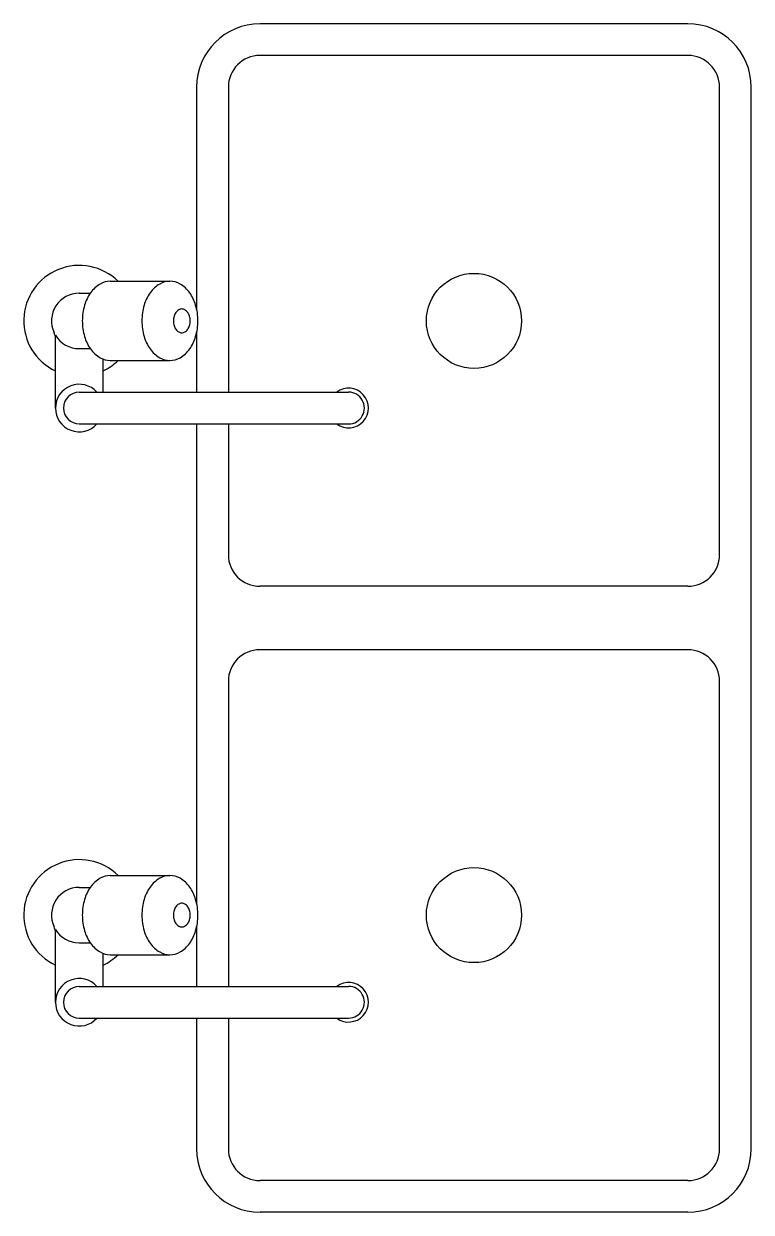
# Model space of a CAD drawing. Extents: x 0.016 to 0.475, y -0.375 to 0.375.
import ezdxf

# ---------------------------------------------------------------- set-up
doc = ezdxf.new("R2010")
doc.units = 0
doc.header["$MEASUREMENT"] = 0
doc.layers.get('0').update_dxf_attribs({"linetype": 'CONTINUOUS'})

msp = doc.modelspace()

# ---------------------------------------------------------------- linework, layer by layer
for p, q in [((0.435, 0.375), (0.165, 0.375)), ((0.435, 0.355), (0.165, 0.355)), ((0.125, 0.335), (0.125, 0.19495)), ((0.145, 0.335), (0.145, 0.1425)), ((0.455, 0.04), (0.455, 0.335)), ((0.475, -0.335), (0.475, 0.335)), ((0.07052, 0.2125), (0.10812, 0.2125)), ((0.0509, 0.205), (0.05789, 0.205)), ((0.125, 0.18005), (0.125, 0.1425)), ((0.0359, 0.1325), (0.0359, 0.17604)), ((0.0509, 0.17), (0.05789, 0.17)), ((0.0659, 0.1425), (0.0659, 0.16337)), ((0.07052, 0.1625), (0.10812, 0.1625)), ((0.0509, 0.1425), (0.2209, 0.1425)), ((0.0509, 0.1225), (0.2209, 0.1225)), ((0.125, 0.1225), (0.125, -0.18005)), ((0.145, 0.1225), (0.145, 0.04)), ((0.435, 0.02), (0.165, 0.02)), ((0.435, -0.02), (0.165, -0.02)), ((0.145, -0.04), (0.145, -0.2325)), ((0.455, -0.335), (0.455, -0.04)), ((0.07052, -0.1625), (0.10812, -0.1625)), ((0.0509, -0.17), (0.05789, -0.17)), ((0.125, -0.19495), (0.125, -0.2325)), ((0.0359, -0.2425), (0.0359, -0.19896)), ((0.0509, -0.205), (0.05789, -0.205)), ((0.0659, -0.2325), (0.0659, -0.21163)), ((0.07052, -0.2125), (0.10812, -0.2125)), ((0.0509, -0.2325), (0.2209, -0.2325)), ((0.0509, -0.2525), (0.2209, -0.2525)), ((0.125, -0.2525), (0.125, -0.335)), ((0.145, -0.2525), (0.145, -0.335)), ((0.435, -0.355), (0.165, -0.355)), ((0.435, -0.375), (0.165, -0.375))]:
    msp.add_line(p, q)
for points in [[(0.07052, 0.2125, 0.133256), (0.0641, 0.21076, 0.106756), (0.05802, 0.20518, 0.082828), (0.05426, 0.1974, 0.071352), (0.05284, 0.1875, 0.071352), (0.05426, 0.1776, 0.082828), (0.05802, 0.16982, 0.106756), (0.0641, 0.16424, 0.133256), (0.07052, 0.1625, 0.133256)], [(0.07052, -0.1625, 0.133256), (0.0641, -0.16424, 0.106756), (0.05802, -0.16982, 0.082828), (0.05426, -0.1776, 0.071352), (0.05284, -0.1875, 0.071352), (0.05426, -0.1974, 0.082828), (0.05802, -0.20518, 0.106756), (0.0641, -0.21076, 0.133256), (0.07052, -0.2125, 0.133256)]]:
    msp.add_lwpolyline(points, format="xyb")
for points in [[(0.10812, 0.1625, 0.133256), (0.11454, 0.16424, 0.106756), (0.12062, 0.16982, 0.082828), (0.12438, 0.1776, 0.071352), (0.1258, 0.1875, 0.071352), (0.12438, 0.1974, 0.082828), (0.12062, 0.20518, 0.106756), (0.11454, 0.21076, 0.133256), (0.10812, 0.2125, 0.133256), (0.1017, 0.21076, 0.106756), (0.09562, 0.20518, 0.082828), (0.09186, 0.1974, 0.071352), (0.09044, 0.1875, 0.071352), (0.09186, 0.1776, 0.082828), (0.09562, 0.16982, 0.106756), (0.1017, 0.16424, 0.133256)], [(0.11562, 0.195, 0.133256), (0.11369, 0.19448, 0.106756), (0.11187, 0.1928, 0.082828), (0.11074, 0.19047, 0.071352), (0.11032, 0.1875, 0.071352), (0.11074, 0.18453, 0.082828), (0.11187, 0.1822, 0.106756), (0.11369, 0.18052, 0.133256), (0.11562, 0.18, 0.133256), (0.11754, 0.18052, 0.106756), (0.11937, 0.1822, 0.082828), (0.1205, 0.18453, 0.071352), (0.12092, 0.1875, 0.071352), (0.1205, 0.19047, 0.082828), (0.11937, 0.1928, 0.106756), (0.11754, 0.19448, 0.133256)], [(0.10812, -0.2125, 0.133256), (0.11454, -0.21076, 0.106756), (0.12062, -0.20518, 0.082828), (0.12438, -0.1974, 0.071352), (0.1258, -0.1875, 0.071352), (0.12438, -0.1776, 0.082828), (0.12062, -0.16982, 0.106756), (0.11454, -0.16424, 0.133256), (0.10812, -0.1625, 0.133256), (0.1017, -0.16424, 0.106756), (0.09562, -0.16982, 0.082828), (0.09186, -0.1776, 0.071352), (0.09044, -0.1875, 0.071352), (0.09186, -0.1974, 0.082828), (0.09562, -0.20518, 0.106756), (0.1017, -0.21076, 0.133256)], [(0.11562, -0.18, 0.133256), (0.11369, -0.18052, 0.106756), (0.11187, -0.1822, 0.082828), (0.11074, -0.18453, 0.071352), (0.11032, -0.1875, 0.071352), (0.11074, -0.19047, 0.082828), (0.11187, -0.1928, 0.106756), (0.11369, -0.19448, 0.133256), (0.11562, -0.195, 0.133256), (0.11754, -0.19448, 0.106756), (0.11937, -0.1928, 0.082828), (0.1205, -0.19047, 0.071352), (0.12092, -0.1875, 0.071352), (0.1205, -0.18453, 0.082828), (0.11937, -0.1822, 0.106756), (0.11754, -0.18052, 0.133256)]]:
    msp.add_lwpolyline(points, format="xyb", close=True)
for centre in [(0.3, 0.1875), (0.3, -0.1875)]:
    msp.add_circle(centre, 0.03)
for centre, radius, start, end in [((0.165, 0.335), 0.04, 90, 180), ((0.435, 0.335), 0.04, 0, 90), ((0.165, 0.335), 0.02, 90, 180), ((0.435, 0.335), 0.02, 0, 90), ((0.0509, 0.1875), 0.035, 45.58469, 244.62307), ((0.0509, 0.1875), 0.0175, 90, 204.61998), ((0.0259, 0.17604), 0.01, 0, 24.61998), ((0.0509, 0.1875), 0.0175, 211.00272, 270), ((0.0509, 0.1875), 0.035, 295.37693, 314.41531), ((0.0509, 0.1325), 0.015, 41.81031, 318.18969), ((0.2209, 0.1325), 0.0125, 233.1301, 126.8699), ((0.0509, 0.1325), 0.01, 90.00021, 270.00021), ((0.2209, 0.1325), 0.01, 270.00012, 90.00012), ((0.165, 0.04), 0.02, 180, 270), ((0.435, 0.04), 0.02, 270, 360), ((0.165, -0.04), 0.02, 90, 180), ((0.435, -0.04), 0.02, 0, 90), ((0.0509, -0.1875), 0.035, 45.58469, 244.62307), ((0.0509, -0.1875), 0.0175, 90, 204.61998), ((0.0259, -0.19896), 0.01, 0, 24.61998), ((0.0509, -0.1875), 0.0175, 211.00272, 270), ((0.0509, -0.1875), 0.035, 295.37693, 314.41531), ((0.0509, -0.2425), 0.015, 41.81031, 318.18969), ((0.2209, -0.2425), 0.0125, 233.1301, 126.8699), ((0.0509, -0.2425), 0.01, 90.00021, 270.00021), ((0.2209, -0.2425), 0.01, 270.00012, 90.00012), ((0.165, -0.335), 0.04, 180, 270), ((0.165, -0.335), 0.02, 180, 270), ((0.435, -0.335), 0.04, 270, 0), ((0.435, -0.335), 0.02, 270, 360)]:
    msp.add_arc(centre, radius, start, end)

doc.saveas('drawing.dxf')
